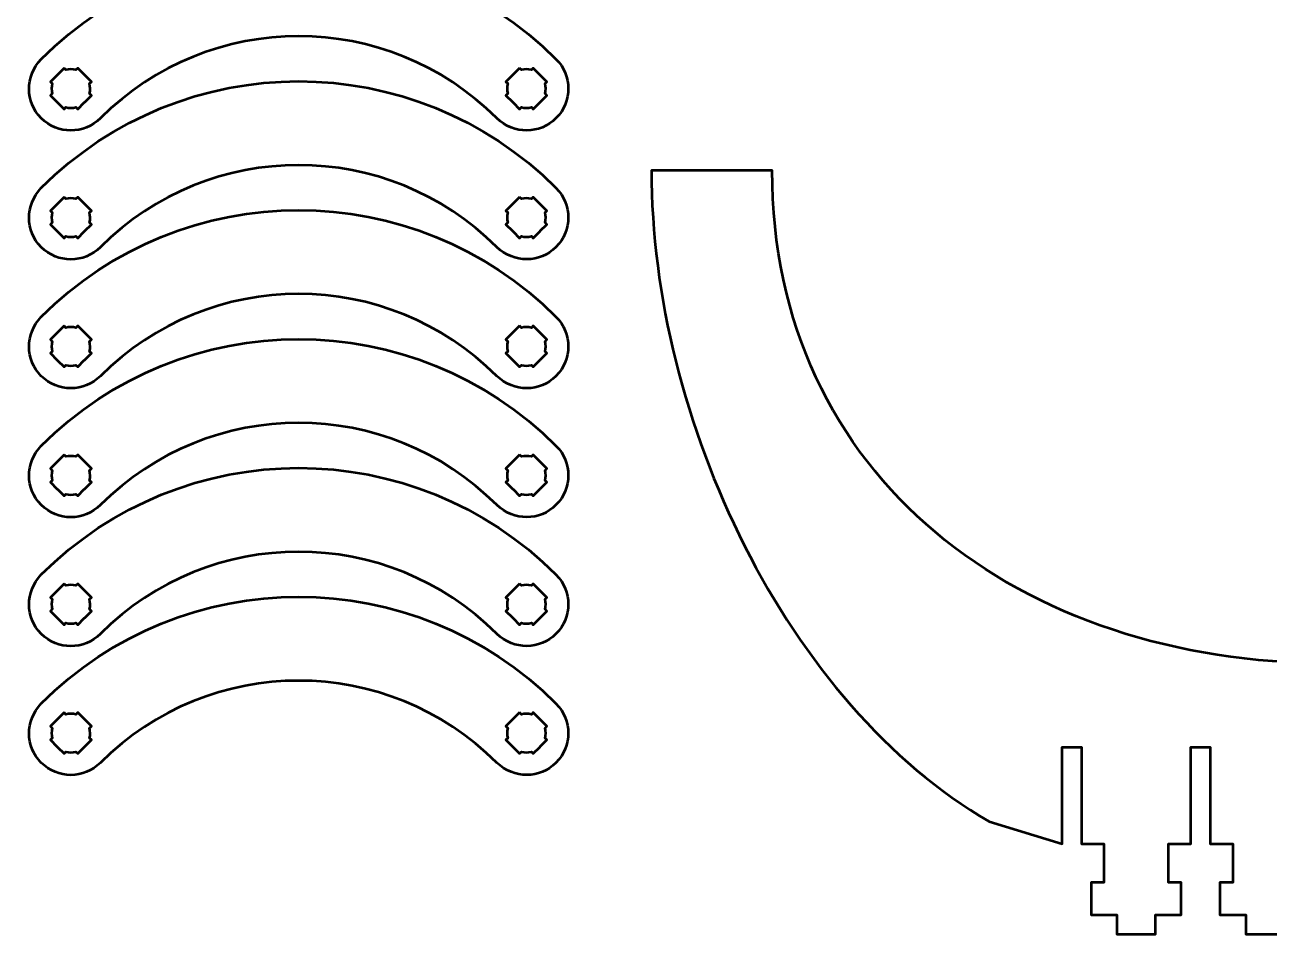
# Model space of a CAD drawing. Header units: centimetres. Extents: x -215 to 208, y -170 to 139.
# Drawn here: x 133.75 to 153.06, y -119.85 to -105.74 of the extents above; entities that cross this region are included whole.
import ezdxf

# ---------------------------------------------------------------- set-up
doc = ezdxf.new("R2010")
doc.units = ezdxf.units.CM
doc.header["$MEASUREMENT"] = 0
doc.layers.add('Layer 1', color=7, linetype='Continuous')

msp = doc.modelspace()

# ---------------------------------------------------------------- linework, layer by layer
at = {"layer": 'Layer 1', "color": 250, "lineweight": 53}
for points, knots in [([(134.00423, -106.27252), (133.75042, -106.53936), (133.75441, -106.94194), (134.00414, -107.19168), (134.00414, -107.19168), (134.25794, -107.44547), (134.66958, -107.44547), (134.92332, -107.19175), (134.92332, -107.19175), (136.6218, -105.49325), (139.37665, -105.49325), (141.07513, -107.1916), (141.07513, -107.1916), (141.34197, -107.44541), (141.74456, -107.44143), (141.99429, -107.19169), (141.99429, -107.19169), (142.24809, -106.9379), (142.24809, -106.52625), (141.99436, -106.27251), (141.99436, -106.27251), (139.78829, -104.06642), (136.21016, -104.06642), (134.00423, -106.27252)], [0, 0, 0, 0, 0.16666667, 0.16666667, 0.16666667, 0.16666667, 0.33333333, 0.33333333, 0.33333333, 0.33333333, 0.5, 0.5, 0.5, 0.5, 0.66666667, 0.66666667, 0.66666667, 0.66666667, 0.83333333, 0.83333333, 0.83333333, 0.83333333, 1, 1, 1, 1]), ([(134.00423, -108.27252), (133.75042, -108.53936), (133.75441, -108.94194), (134.00414, -109.19168), (134.00414, -109.19168), (134.25794, -109.44547), (134.66958, -109.44547), (134.92332, -109.19175), (134.92332, -109.19175), (136.6218, -107.49325), (139.37665, -107.49325), (141.07513, -109.1916), (141.07513, -109.1916), (141.34197, -109.44541), (141.74456, -109.44143), (141.99429, -109.19169), (141.99429, -109.19169), (142.24809, -108.9379), (142.24809, -108.52625), (141.99436, -108.27251), (141.99436, -108.27251), (139.78829, -106.06642), (136.21016, -106.06642), (134.00423, -108.27252)], [0, 0, 0, 0, 0.16666667, 0.16666667, 0.16666667, 0.16666667, 0.33333333, 0.33333333, 0.33333333, 0.33333333, 0.5, 0.5, 0.5, 0.5, 0.66666667, 0.66666667, 0.66666667, 0.66666667, 0.83333333, 0.83333333, 0.83333333, 0.83333333, 1, 1, 1, 1]), ([(134.35764, -106.41387), (134.35764, -106.41387), (134.38606, -106.4423), (134.38606, -106.4423), (134.38606, -106.4423), (134.43687, -106.42873), (134.49053, -106.42875), (134.54133, -106.44231), (134.54133, -106.44231), (134.54133, -106.44231), (134.56977, -106.41387), (134.56977, -106.41387), (134.56977, -106.41387), (134.56977, -106.41387), (134.7819, -106.62601), (134.7819, -106.62601), (134.7819, -106.62601), (134.7819, -106.62601), (134.75348, -106.65442), (134.75348, -106.65442), (134.75348, -106.65442), (134.76706, -106.70524), (134.76709, -106.75894), (134.75353, -106.80977), (134.75353, -106.80977), (134.75353, -106.80977), (134.7819, -106.83814), (134.7819, -106.83814), (134.7819, -106.83814), (134.7819, -106.83814), (134.67907, -106.94097), (134.67907, -106.94097), (134.67907, -106.94097), (134.67907, -106.94097), (134.67583, -106.9443), (134.67583, -106.9443), (134.67583, -106.9443), (134.67583, -106.9443), (134.6725, -106.94753), (134.6725, -106.94753), (134.6725, -106.94753), (134.6725, -106.94753), (134.56977, -107.05027), (134.56977, -107.05027), (134.56977, -107.05027), (134.56977, -107.05027), (134.54144, -107.02194), (134.54144, -107.02194), (134.54144, -107.02194), (134.49058, -107.03553), (134.43683, -107.03553), (134.38596, -107.02194), (134.38596, -107.02194), (134.38596, -107.02194), (134.35764, -107.05027), (134.35764, -107.05027), (134.35764, -107.05027), (134.35764, -107.05027), (134.25632, -106.94896), (134.25632, -106.94896), (134.25632, -106.94896), (134.25632, -106.94896), (134.25155, -106.9443), (134.25155, -106.9443), (134.25155, -106.9443), (134.25155, -106.9443), (134.24688, -106.93952), (134.24688, -106.93952), (134.24688, -106.93952), (134.24688, -106.93952), (134.14551, -106.83814), (134.14551, -106.83814), (134.14551, -106.83814), (134.14551, -106.83814), (134.17386, -106.80978), (134.17386, -106.80978), (134.17386, -106.80978), (134.1603, -106.75894), (134.16031, -106.70522), (134.1739, -106.6544), (134.1739, -106.6544), (134.1739, -106.6544), (134.14551, -106.62601), (134.14551, -106.62601), (134.14551, -106.62601), (134.14551, -106.62601), (134.35764, -106.41387), (134.35764, -106.41387)], [0, 0, 0, 0, 0.04545455, 0.04545455, 0.04545455, 0.04545455, 0.09090909, 0.09090909, 0.09090909, 0.09090909, 0.13636364, 0.13636364, 0.13636364, 0.13636364, 0.18181818, 0.18181818, 0.18181818, 0.18181818, 0.22727273, 0.22727273, 0.22727273, 0.22727273, 0.27272727, 0.27272727, 0.27272727, 0.27272727, 0.31818182, 0.31818182, 0.31818182, 0.31818182, 0.36363636, 0.36363636, 0.36363636, 0.36363636, 0.40909091, 0.40909091, 0.40909091, 0.40909091, 0.45454545, 0.45454545, 0.45454545, 0.45454545, 0.5, 0.5, 0.5, 0.5, 0.54545455, 0.54545455, 0.54545455, 0.54545455, 0.59090909, 0.59090909, 0.59090909, 0.59090909, 0.63636364, 0.63636364, 0.63636364, 0.63636364, 0.68181818, 0.68181818, 0.68181818, 0.68181818, 0.72727273, 0.72727273, 0.72727273, 0.72727273, 0.77272727, 0.77272727, 0.77272727, 0.77272727, 0.81818182, 0.81818182, 0.81818182, 0.81818182, 0.86363636, 0.86363636, 0.86363636, 0.86363636, 0.90909091, 0.90909091, 0.90909091, 0.90909091, 0.95454545, 0.95454545, 0.95454545, 0.95454545, 1, 1, 1, 1]), ([(141.42869, -106.41387), (141.42869, -106.41387), (141.45712, -106.4423), (141.45712, -106.4423), (141.45712, -106.4423), (141.50793, -106.42873), (141.56159, -106.42875), (141.61239, -106.44231), (141.61239, -106.44231), (141.61239, -106.44231), (141.64083, -106.41387), (141.64083, -106.41387), (141.64083, -106.41387), (141.64083, -106.41387), (141.85296, -106.62601), (141.85296, -106.62601), (141.85296, -106.62601), (141.85296, -106.62601), (141.82454, -106.65442), (141.82454, -106.65442), (141.82454, -106.65442), (141.83812, -106.70524), (141.83814, -106.75894), (141.82459, -106.80977), (141.82459, -106.80977), (141.82459, -106.80977), (141.85296, -106.83814), (141.85296, -106.83814), (141.85296, -106.83814), (141.85296, -106.83814), (141.75013, -106.94097), (141.75013, -106.94097), (141.75013, -106.94097), (141.75013, -106.94097), (141.74688, -106.9443), (141.74688, -106.9443), (141.74688, -106.9443), (141.74688, -106.9443), (141.74356, -106.94753), (141.74356, -106.94753), (141.74356, -106.94753), (141.74356, -106.94753), (141.64083, -107.05027), (141.64083, -107.05027), (141.64083, -107.05027), (141.64083, -107.05027), (141.61249, -107.02194), (141.61249, -107.02194), (141.61249, -107.02194), (141.56164, -107.03553), (141.50789, -107.03553), (141.45702, -107.02194), (141.45702, -107.02194), (141.45702, -107.02194), (141.42869, -107.05027), (141.42869, -107.05027), (141.42869, -107.05027), (141.42869, -107.05027), (141.32738, -106.94896), (141.32738, -106.94896), (141.32738, -106.94896), (141.32738, -106.94896), (141.32261, -106.9443), (141.32261, -106.9443), (141.32261, -106.9443), (141.32261, -106.9443), (141.31794, -106.93952), (141.31794, -106.93952), (141.31794, -106.93952), (141.31794, -106.93952), (141.21656, -106.83814), (141.21656, -106.83814), (141.21656, -106.83814), (141.21656, -106.83814), (141.24492, -106.80978), (141.24492, -106.80978), (141.24492, -106.80978), (141.23136, -106.75894), (141.23136, -106.70522), (141.24495, -106.6544), (141.24495, -106.6544), (141.24495, -106.6544), (141.21656, -106.62601), (141.21656, -106.62601), (141.21656, -106.62601), (141.21656, -106.62601), (141.42869, -106.41387), (141.42869, -106.41387)], [0, 0, 0, 0, 0.04545455, 0.04545455, 0.04545455, 0.04545455, 0.09090909, 0.09090909, 0.09090909, 0.09090909, 0.13636364, 0.13636364, 0.13636364, 0.13636364, 0.18181818, 0.18181818, 0.18181818, 0.18181818, 0.22727273, 0.22727273, 0.22727273, 0.22727273, 0.27272727, 0.27272727, 0.27272727, 0.27272727, 0.31818182, 0.31818182, 0.31818182, 0.31818182, 0.36363636, 0.36363636, 0.36363636, 0.36363636, 0.40909091, 0.40909091, 0.40909091, 0.40909091, 0.45454545, 0.45454545, 0.45454545, 0.45454545, 0.5, 0.5, 0.5, 0.5, 0.54545455, 0.54545455, 0.54545455, 0.54545455, 0.59090909, 0.59090909, 0.59090909, 0.59090909, 0.63636364, 0.63636364, 0.63636364, 0.63636364, 0.68181818, 0.68181818, 0.68181818, 0.68181818, 0.72727273, 0.72727273, 0.72727273, 0.72727273, 0.77272727, 0.77272727, 0.77272727, 0.77272727, 0.81818182, 0.81818182, 0.81818182, 0.81818182, 0.86363636, 0.86363636, 0.86363636, 0.86363636, 0.90909091, 0.90909091, 0.90909091, 0.90909091, 0.95454545, 0.95454545, 0.95454545, 0.95454545, 1, 1, 1, 1]), ([(134.00423, -110.27252), (133.75042, -110.53936), (133.75441, -110.94194), (134.00414, -111.19168), (134.00414, -111.19168), (134.25794, -111.44547), (134.66958, -111.44547), (134.92332, -111.19175), (134.92332, -111.19175), (136.6218, -109.49325), (139.37665, -109.49325), (141.07513, -111.1916), (141.07513, -111.1916), (141.34197, -111.44541), (141.74456, -111.44143), (141.99429, -111.19169), (141.99429, -111.19169), (142.24809, -110.9379), (142.24809, -110.52625), (141.99436, -110.27251), (141.99436, -110.27251), (139.78829, -108.06642), (136.21016, -108.06642), (134.00423, -110.27252)], [0, 0, 0, 0, 0.16666667, 0.16666667, 0.16666667, 0.16666667, 0.33333333, 0.33333333, 0.33333333, 0.33333333, 0.5, 0.5, 0.5, 0.5, 0.66666667, 0.66666667, 0.66666667, 0.66666667, 0.83333333, 0.83333333, 0.83333333, 0.83333333, 1, 1, 1, 1]), ([(164.52409, -107.99993), (164.52409, -107.99993), (164.52409, -108.00008), (164.52409, -108.00008), (164.52409, -108.00008), (164.52409, -111.87354), (162.42995, -116.25858), (159.31258, -118.08548), (159.31258, -118.08548), (159.31258, -118.08548), (158.15009, -118.44993), (158.15009, -118.44993), (158.15009, -118.44993), (158.15009, -118.44993), (158.15009, -116.94993), (158.15009, -116.94993), (158.15009, -116.94993), (158.15009, -116.94993), (157.85009, -116.94993), (157.85009, -116.94993), (157.85009, -116.94993), (157.85009, -116.94993), (157.85009, -118.44993), (157.85009, -118.44993), (157.85009, -118.44993), (157.85009, -118.44993), (157.50008, -118.44993), (157.50008, -118.44993), (157.50008, -118.44993), (157.50008, -118.44993), (157.50008, -118.92699), (157.50008, -118.92699), (157.50008, -118.92699), (157.50008, -118.92699), (157.50008, -119.04992), (157.50008, -119.04992), (157.50008, -119.04992), (157.50008, -119.04992), (157.70008, -119.04993), (157.70008, -119.04993), (157.70008, -119.04993), (157.70008, -119.04993), (157.70008, -119.54993), (157.70008, -119.54993), (157.70008, -119.54993), (157.70008, -119.54993), (157.30008, -119.54993), (157.30008, -119.54993), (157.30008, -119.54993), (157.30008, -119.54993), (157.30008, -119.84993), (157.30008, -119.84993), (157.30008, -119.84993), (157.30008, -119.84993), (156.70008, -119.84993), (156.70008, -119.84993), (156.70008, -119.84993), (156.70008, -119.84993), (156.70008, -119.54993), (156.70008, -119.54993), (156.70008, -119.54993), (156.70008, -119.54993), (156.30008, -119.54994), (156.30008, -119.54994), (156.30008, -119.54994), (156.30008, -119.54994), (156.30008, -119.27119), (156.30008, -119.27119), (156.30008, -119.27119), (156.30008, -119.27119), (156.30008, -119.04993), (156.30008, -119.04993), (156.30008, -119.04993), (156.30008, -119.04993), (156.50008, -119.04992), (156.50008, -119.04992), (156.50008, -119.04992), (156.50008, -119.04992), (156.50008, -118.44993), (156.50008, -118.44993), (156.50008, -118.44993), (156.50008, -118.44993), (156.15009, -118.44993), (156.15009, -118.44993), (156.15009, -118.44993), (156.15009, -118.44993), (156.15009, -116.94993), (156.15009, -116.94993), (156.15009, -116.94993), (156.15009, -116.94993), (155.85009, -116.94993), (155.85009, -116.94993), (155.85009, -116.94993), (155.85009, -116.94993), (155.85009, -118.44993), (155.85009, -118.44993), (155.85009, -118.44993), (155.85009, -118.44993), (155.50008, -118.44993), (155.50008, -118.44993), (155.50008, -118.44993), (155.50008, -118.44993), (155.50008, -119.04992), (155.50008, -119.04992), (155.50008, -119.04992), (155.50008, -119.04992), (155.70008, -119.04993), (155.70008, -119.04993), (155.70008, -119.04993), (155.70008, -119.04993), (155.70008, -119.38664), (155.70008, -119.38664), (155.70008, -119.38664), (155.70008, -119.38664), (155.70008, -119.54993), (155.70008, -119.54993), (155.70008, -119.54993), (155.70008, -119.54993), (155.30008, -119.54993), (155.30008, -119.54993), (155.30008, -119.54993), (155.30008, -119.54993), (155.30008, -119.84993), (155.30008, -119.84993), (155.30008, -119.84993), (155.30008, -119.84993), (154.70008, -119.84993), (154.70008, -119.84993), (154.70008, -119.84993), (154.70008, -119.84993), (154.70008, -119.54993), (154.70008, -119.54993), (154.70008, -119.54993), (154.70008, -119.54993), (154.30008, -119.54993), (154.30008, -119.54993), (154.30008, -119.54993), (154.30008, -119.54993), (154.30008, -119.51957), (154.30008, -119.51957), (154.30008, -119.51957), (154.30008, -119.51957), (154.30008, -119.04993), (154.30008, -119.04993), (154.30008, -119.04993), (154.30008, -119.04993), (154.50008, -119.04992), (154.50008, -119.04992), (154.50008, -119.04992), (154.50008, -119.04992), (154.50008, -118.44993), (154.50008, -118.44993), (154.50008, -118.44993), (154.50008, -118.44993), (154.15009, -118.44993), (154.15009, -118.44993), (154.15009, -118.44993), (154.15009, -118.44993), (154.15009, -116.94993), (154.15009, -116.94993), (154.15009, -116.94993), (154.15009, -116.94993), (153.85009, -116.94993), (153.85009, -116.94993), (153.85009, -116.94993), (153.85009, -116.94993), (153.85009, -118.44993), (153.85009, -118.44993), (153.85009, -118.44993), (153.85009, -118.44993), (153.50009, -118.44993), (153.50009, -118.44993), (153.50009, -118.44993), (153.50009, -118.44993), (153.50009, -119.04992), (153.50009, -119.04992), (153.50009, -119.04992), (153.50009, -119.04992), (153.70009, -119.04993), (153.70009, -119.04993), (153.70009, -119.04993), (153.70009, -119.04993), (153.70009, -119.51957), (153.70009, -119.51957), (153.70009, -119.51957), (153.70009, -119.51957), (153.70009, -119.54994), (153.70009, -119.54994), (153.70009, -119.54994), (153.70009, -119.54994), (153.30009, -119.54993), (153.30009, -119.54993), (153.30009, -119.54993), (153.30009, -119.54993), (153.30009, -119.84993), (153.30009, -119.84993), (153.30009, -119.84993), (153.30009, -119.84993), (152.70009, -119.84993), (152.70009, -119.84993), (152.70009, -119.84993), (152.70009, -119.84993), (152.70009, -119.54993), (152.70009, -119.54993), (152.70009, -119.54993), (152.70009, -119.54993), (152.30009, -119.54993), (152.30009, -119.54993), (152.30009, -119.54993), (152.30009, -119.54993), (152.30009, -119.38665), (152.30009, -119.38665), (152.30009, -119.38665), (152.30009, -119.38665), (152.30009, -119.04993), (152.30009, -119.04993), (152.30009, -119.04993), (152.30009, -119.04993), (152.50009, -119.04992), (152.50009, -119.04992), (152.50009, -119.04992), (152.50009, -119.04992), (152.50009, -118.44993), (152.50009, -118.44993), (152.50009, -118.44993), (152.50009, -118.44993), (152.15009, -118.44993), (152.15009, -118.44993), (152.15009, -118.44993), (152.15009, -118.44993), (152.15009, -116.94993), (152.15009, -116.94993), (152.15009, -116.94993), (152.15009, -116.94993), (151.85009, -116.94993), (151.85009, -116.94993), (151.85009, -116.94993), (151.85009, -116.94993), (151.85009, -118.44993), (151.85009, -118.44993), (151.85009, -118.44993), (151.85009, -118.44993), (151.50009, -118.44993), (151.50009, -118.44993), (151.50009, -118.44993), (151.50009, -118.44993), (151.50009, -119.04992), (151.50009, -119.04992), (151.50009, -119.04992), (151.50009, -119.04992), (151.70009, -119.04993), (151.70009, -119.04993), (151.70009, -119.04993), (151.70009, -119.04993), (151.70009, -119.2712), (151.70009, -119.2712), (151.70009, -119.2712), (151.70009, -119.2712), (151.70009, -119.54994), (151.70009, -119.54994), (151.70009, -119.54994), (151.70009, -119.54994), (151.30009, -119.54993), (151.30009, -119.54993), (151.30009, -119.54993), (151.30009, -119.54993), (151.30009, -119.84993), (151.30009, -119.84993), (151.30009, -119.84993), (151.30009, -119.84993), (150.70009, -119.84993), (150.70009, -119.84993), (150.70009, -119.84993), (150.70009, -119.84993), (150.70009, -119.54993), (150.70009, -119.54993), (150.70009, -119.54993), (150.70009, -119.54993), (150.30009, -119.54993), (150.30009, -119.54993), (150.30009, -119.54993), (150.30009, -119.54993), (150.30009, -119.04993), (150.30009, -119.04993), (150.30009, -119.04993), (150.30009, -119.04993), (150.50009, -119.04992), (150.50009, -119.04992), (150.50009, -119.04992), (150.50009, -119.04992), (150.50009, -118.92702), (150.50009, -118.92702), (150.50009, -118.92702), (150.50009, -118.92702), (150.50009, -118.44993), (150.50009, -118.44993), (150.50009, -118.44993), (150.50009, -118.44993), (150.15009, -118.44993), (150.15009, -118.44993), (150.15009, -118.44993), (150.15009, -118.44993), (150.15009, -116.94993), (150.15009, -116.94993), (150.15009, -116.94993), (150.15009, -116.94993), (149.85009, -116.94993), (149.85009, -116.94993), (149.85009, -116.94993), (149.85009, -116.94993), (149.85009, -118.44993), (149.85009, -118.44993), (149.85009, -118.44993), (149.85009, -118.44993), (148.71581, -118.10224), (148.71581, -118.10224), (148.71581, -118.10224), (145.58266, -116.27932), (143.47591, -111.88531), (143.47591, -108.00008), (143.47591, -108.00008), (143.47591, -108.00008), (143.47591, -107.99993), (143.47591, -107.99993), (143.47591, -107.99993), (143.47591, -107.99993), (145.35001, -107.99993), (145.35001, -107.99993), (145.35001, -107.99993), (145.35001, -107.99993), (145.35001, -108.00006), (145.35001, -108.00006), (145.35001, -108.00006), (145.35001, -112.77642), (149.22362, -115.64999), (154.00007, -115.64999), (154.00007, -115.64999), (158.77652, -115.64999), (162.65, -112.77645), (162.65, -108.00006), (162.65, -108.00006), (162.65, -108.00006), (162.65, -107.99993), (162.65, -107.99993), (162.65, -107.99993), (162.65, -107.99993), (164.52409, -107.99993), (164.52409, -107.99993)], [0, 0, 0, 0, 0.01149425, 0.01149425, 0.01149425, 0.01149425, 0.02298851, 0.02298851, 0.02298851, 0.02298851, 0.03448276, 0.03448276, 0.03448276, 0.03448276, 0.04597701, 0.04597701, 0.04597701, 0.04597701, 0.05747126, 0.05747126, 0.05747126, 0.05747126, 0.06896552, 0.06896552, 0.06896552, 0.06896552, 0.08045977, 0.08045977, 0.08045977, 0.08045977, 0.09195402, 0.09195402, 0.09195402, 0.09195402, 0.10344828, 0.10344828, 0.10344828, 0.10344828, 0.11494253, 0.11494253, 0.11494253, 0.11494253, 0.12643678, 0.12643678, 0.12643678, 0.12643678, 0.13793103, 0.13793103, 0.13793103, 0.13793103, 0.14942529, 0.14942529, 0.14942529, 0.14942529, 0.16091954, 0.16091954, 0.16091954, 0.16091954, 0.17241379, 0.17241379, 0.17241379, 0.17241379, 0.18390805, 0.18390805, 0.18390805, 0.18390805, 0.1954023, 0.1954023, 0.1954023, 0.1954023, 0.20689655, 0.20689655, 0.20689655, 0.20689655, 0.2183908, 0.2183908, 0.2183908, 0.2183908, 0.22988506, 0.22988506, 0.22988506, 0.22988506, 0.24137931, 0.24137931, 0.24137931, 0.24137931, 0.25287356, 0.25287356, 0.25287356, 0.25287356, 0.26436782, 0.26436782, 0.26436782, 0.26436782, 0.27586207, 0.27586207, 0.27586207, 0.27586207, 0.28735632, 0.28735632, 0.28735632, 0.28735632, 0.29885057, 0.29885057, 0.29885057, 0.29885057, 0.31034483, 0.31034483, 0.31034483, 0.31034483, 0.32183908, 0.32183908, 0.32183908, 0.32183908, 0.33333333, 0.33333333, 0.33333333, 0.33333333, 0.34482759, 0.34482759, 0.34482759, 0.34482759, 0.35632184, 0.35632184, 0.35632184, 0.35632184, 0.36781609, 0.36781609, 0.36781609, 0.36781609, 0.37931034, 0.37931034, 0.37931034, 0.37931034, 0.3908046, 0.3908046, 0.3908046, 0.3908046, 0.40229885, 0.40229885, 0.40229885, 0.40229885, 0.4137931, 0.4137931, 0.4137931, 0.4137931, 0.42528736, 0.42528736, 0.42528736, 0.42528736, 0.43678161, 0.43678161, 0.43678161, 0.43678161, 0.44827586, 0.44827586, 0.44827586, 0.44827586, 0.45977011, 0.45977011, 0.45977011, 0.45977011, 0.47126437, 0.47126437, 0.47126437, 0.47126437, 0.48275862, 0.48275862, 0.48275862, 0.48275862, 0.49425287, 0.49425287, 0.49425287, 0.49425287, 0.50574713, 0.50574713, 0.50574713, 0.50574713, 0.51724138, 0.51724138, 0.51724138, 0.51724138, 0.52873563, 0.52873563, 0.52873563, 0.52873563, 0.54022989, 0.54022989, 0.54022989, 0.54022989, 0.55172414, 0.55172414, 0.55172414, 0.55172414, 0.56321839, 0.56321839, 0.56321839, 0.56321839, 0.57471264, 0.57471264, 0.57471264, 0.57471264, 0.5862069, 0.5862069, 0.5862069, 0.5862069, 0.59770115, 0.59770115, 0.59770115, 0.59770115, 0.6091954, 0.6091954, 0.6091954, 0.6091954, 0.62068966, 0.62068966, 0.62068966, 0.62068966, 0.63218391, 0.63218391, 0.63218391, 0.63218391, 0.64367816, 0.64367816, 0.64367816, 0.64367816, 0.65517241, 0.65517241, 0.65517241, 0.65517241, 0.66666667, 0.66666667, 0.66666667, 0.66666667, 0.67816092, 0.67816092, 0.67816092, 0.67816092, 0.68965517, 0.68965517, 0.68965517, 0.68965517, 0.70114943, 0.70114943, 0.70114943, 0.70114943, 0.71264368, 0.71264368, 0.71264368, 0.71264368, 0.72413793, 0.72413793, 0.72413793, 0.72413793, 0.73563218, 0.73563218, 0.73563218, 0.73563218, 0.74712644, 0.74712644, 0.74712644, 0.74712644, 0.75862069, 0.75862069, 0.75862069, 0.75862069, 0.77011494, 0.77011494, 0.77011494, 0.77011494, 0.7816092, 0.7816092, 0.7816092, 0.7816092, 0.79310345, 0.79310345, 0.79310345, 0.79310345, 0.8045977, 0.8045977, 0.8045977, 0.8045977, 0.81609195, 0.81609195, 0.81609195, 0.81609195, 0.82758621, 0.82758621, 0.82758621, 0.82758621, 0.83908046, 0.83908046, 0.83908046, 0.83908046, 0.85057471, 0.85057471, 0.85057471, 0.85057471, 0.86206897, 0.86206897, 0.86206897, 0.86206897, 0.87356322, 0.87356322, 0.87356322, 0.87356322, 0.88505747, 0.88505747, 0.88505747, 0.88505747, 0.89655172, 0.89655172, 0.89655172, 0.89655172, 0.90804598, 0.90804598, 0.90804598, 0.90804598, 0.91954023, 0.91954023, 0.91954023, 0.91954023, 0.93103448, 0.93103448, 0.93103448, 0.93103448, 0.94252874, 0.94252874, 0.94252874, 0.94252874, 0.95402299, 0.95402299, 0.95402299, 0.95402299, 0.96551724, 0.96551724, 0.96551724, 0.96551724, 0.97701149, 0.97701149, 0.97701149, 0.97701149, 0.98850575, 0.98850575, 0.98850575, 0.98850575, 1, 1, 1, 1]), ([(134.35764, -108.41387), (134.35764, -108.41387), (134.38606, -108.4423), (134.38606, -108.4423), (134.38606, -108.4423), (134.43687, -108.42873), (134.49053, -108.42875), (134.54133, -108.44231), (134.54133, -108.44231), (134.54133, -108.44231), (134.56977, -108.41387), (134.56977, -108.41387), (134.56977, -108.41387), (134.56977, -108.41387), (134.7819, -108.62601), (134.7819, -108.62601), (134.7819, -108.62601), (134.7819, -108.62601), (134.75348, -108.65442), (134.75348, -108.65442), (134.75348, -108.65442), (134.76706, -108.70524), (134.76709, -108.75894), (134.75353, -108.80977), (134.75353, -108.80977), (134.75353, -108.80977), (134.7819, -108.83814), (134.7819, -108.83814), (134.7819, -108.83814), (134.7819, -108.83814), (134.67907, -108.94097), (134.67907, -108.94097), (134.67907, -108.94097), (134.67907, -108.94097), (134.67583, -108.9443), (134.67583, -108.9443), (134.67583, -108.9443), (134.67583, -108.9443), (134.6725, -108.94753), (134.6725, -108.94753), (134.6725, -108.94753), (134.6725, -108.94753), (134.56977, -109.05027), (134.56977, -109.05027), (134.56977, -109.05027), (134.56977, -109.05027), (134.54144, -109.02194), (134.54144, -109.02194), (134.54144, -109.02194), (134.49058, -109.03553), (134.43683, -109.03553), (134.38596, -109.02194), (134.38596, -109.02194), (134.38596, -109.02194), (134.35764, -109.05027), (134.35764, -109.05027), (134.35764, -109.05027), (134.35764, -109.05027), (134.25632, -108.94896), (134.25632, -108.94896), (134.25632, -108.94896), (134.25632, -108.94896), (134.25155, -108.9443), (134.25155, -108.9443), (134.25155, -108.9443), (134.25155, -108.9443), (134.24688, -108.93952), (134.24688, -108.93952), (134.24688, -108.93952), (134.24688, -108.93952), (134.14551, -108.83814), (134.14551, -108.83814), (134.14551, -108.83814), (134.14551, -108.83814), (134.17386, -108.80978), (134.17386, -108.80978), (134.17386, -108.80978), (134.1603, -108.75894), (134.16031, -108.70522), (134.1739, -108.6544), (134.1739, -108.6544), (134.1739, -108.6544), (134.14551, -108.62601), (134.14551, -108.62601), (134.14551, -108.62601), (134.14551, -108.62601), (134.35764, -108.41387), (134.35764, -108.41387)], [0, 0, 0, 0, 0.04545455, 0.04545455, 0.04545455, 0.04545455, 0.09090909, 0.09090909, 0.09090909, 0.09090909, 0.13636364, 0.13636364, 0.13636364, 0.13636364, 0.18181818, 0.18181818, 0.18181818, 0.18181818, 0.22727273, 0.22727273, 0.22727273, 0.22727273, 0.27272727, 0.27272727, 0.27272727, 0.27272727, 0.31818182, 0.31818182, 0.31818182, 0.31818182, 0.36363636, 0.36363636, 0.36363636, 0.36363636, 0.40909091, 0.40909091, 0.40909091, 0.40909091, 0.45454545, 0.45454545, 0.45454545, 0.45454545, 0.5, 0.5, 0.5, 0.5, 0.54545455, 0.54545455, 0.54545455, 0.54545455, 0.59090909, 0.59090909, 0.59090909, 0.59090909, 0.63636364, 0.63636364, 0.63636364, 0.63636364, 0.68181818, 0.68181818, 0.68181818, 0.68181818, 0.72727273, 0.72727273, 0.72727273, 0.72727273, 0.77272727, 0.77272727, 0.77272727, 0.77272727, 0.81818182, 0.81818182, 0.81818182, 0.81818182, 0.86363636, 0.86363636, 0.86363636, 0.86363636, 0.90909091, 0.90909091, 0.90909091, 0.90909091, 0.95454545, 0.95454545, 0.95454545, 0.95454545, 1, 1, 1, 1]), ([(141.42869, -108.41387), (141.42869, -108.41387), (141.45712, -108.4423), (141.45712, -108.4423), (141.45712, -108.4423), (141.50793, -108.42873), (141.56159, -108.42875), (141.61239, -108.44231), (141.61239, -108.44231), (141.61239, -108.44231), (141.64083, -108.41387), (141.64083, -108.41387), (141.64083, -108.41387), (141.64083, -108.41387), (141.85296, -108.62601), (141.85296, -108.62601), (141.85296, -108.62601), (141.85296, -108.62601), (141.82454, -108.65442), (141.82454, -108.65442), (141.82454, -108.65442), (141.83812, -108.70524), (141.83814, -108.75894), (141.82459, -108.80977), (141.82459, -108.80977), (141.82459, -108.80977), (141.85296, -108.83814), (141.85296, -108.83814), (141.85296, -108.83814), (141.85296, -108.83814), (141.75013, -108.94097), (141.75013, -108.94097), (141.75013, -108.94097), (141.75013, -108.94097), (141.74688, -108.9443), (141.74688, -108.9443), (141.74688, -108.9443), (141.74688, -108.9443), (141.74356, -108.94753), (141.74356, -108.94753), (141.74356, -108.94753), (141.74356, -108.94753), (141.64083, -109.05027), (141.64083, -109.05027), (141.64083, -109.05027), (141.64083, -109.05027), (141.61249, -109.02194), (141.61249, -109.02194), (141.61249, -109.02194), (141.56164, -109.03553), (141.50789, -109.03553), (141.45702, -109.02194), (141.45702, -109.02194), (141.45702, -109.02194), (141.42869, -109.05027), (141.42869, -109.05027), (141.42869, -109.05027), (141.42869, -109.05027), (141.32738, -108.94896), (141.32738, -108.94896), (141.32738, -108.94896), (141.32738, -108.94896), (141.32261, -108.9443), (141.32261, -108.9443), (141.32261, -108.9443), (141.32261, -108.9443), (141.31794, -108.93952), (141.31794, -108.93952), (141.31794, -108.93952), (141.31794, -108.93952), (141.21656, -108.83814), (141.21656, -108.83814), (141.21656, -108.83814), (141.21656, -108.83814), (141.24492, -108.80978), (141.24492, -108.80978), (141.24492, -108.80978), (141.23136, -108.75894), (141.23136, -108.70522), (141.24495, -108.6544), (141.24495, -108.6544), (141.24495, -108.6544), (141.21656, -108.62601), (141.21656, -108.62601), (141.21656, -108.62601), (141.21656, -108.62601), (141.42869, -108.41387), (141.42869, -108.41387)], [0, 0, 0, 0, 0.04545455, 0.04545455, 0.04545455, 0.04545455, 0.09090909, 0.09090909, 0.09090909, 0.09090909, 0.13636364, 0.13636364, 0.13636364, 0.13636364, 0.18181818, 0.18181818, 0.18181818, 0.18181818, 0.22727273, 0.22727273, 0.22727273, 0.22727273, 0.27272727, 0.27272727, 0.27272727, 0.27272727, 0.31818182, 0.31818182, 0.31818182, 0.31818182, 0.36363636, 0.36363636, 0.36363636, 0.36363636, 0.40909091, 0.40909091, 0.40909091, 0.40909091, 0.45454545, 0.45454545, 0.45454545, 0.45454545, 0.5, 0.5, 0.5, 0.5, 0.54545455, 0.54545455, 0.54545455, 0.54545455, 0.59090909, 0.59090909, 0.59090909, 0.59090909, 0.63636364, 0.63636364, 0.63636364, 0.63636364, 0.68181818, 0.68181818, 0.68181818, 0.68181818, 0.72727273, 0.72727273, 0.72727273, 0.72727273, 0.77272727, 0.77272727, 0.77272727, 0.77272727, 0.81818182, 0.81818182, 0.81818182, 0.81818182, 0.86363636, 0.86363636, 0.86363636, 0.86363636, 0.90909091, 0.90909091, 0.90909091, 0.90909091, 0.95454545, 0.95454545, 0.95454545, 0.95454545, 1, 1, 1, 1]), ([(134.00423, -112.27252), (133.75042, -112.53936), (133.75441, -112.94194), (134.00414, -113.19168), (134.00414, -113.19168), (134.25794, -113.44547), (134.66958, -113.44547), (134.92332, -113.19175), (134.92332, -113.19175), (136.6218, -111.49325), (139.37665, -111.49325), (141.07513, -113.1916), (141.07513, -113.1916), (141.34197, -113.44541), (141.74456, -113.44143), (141.99429, -113.19169), (141.99429, -113.19169), (142.24809, -112.9379), (142.24809, -112.52625), (141.99436, -112.27251), (141.99436, -112.27251), (139.78829, -110.06642), (136.21016, -110.06642), (134.00423, -112.27252)], [0, 0, 0, 0, 0.16666667, 0.16666667, 0.16666667, 0.16666667, 0.33333333, 0.33333333, 0.33333333, 0.33333333, 0.5, 0.5, 0.5, 0.5, 0.66666667, 0.66666667, 0.66666667, 0.66666667, 0.83333333, 0.83333333, 0.83333333, 0.83333333, 1, 1, 1, 1]), ([(134.35764, -110.41387), (134.35764, -110.41387), (134.38606, -110.4423), (134.38606, -110.4423), (134.38606, -110.4423), (134.43687, -110.42873), (134.49053, -110.42875), (134.54133, -110.44231), (134.54133, -110.44231), (134.54133, -110.44231), (134.56977, -110.41387), (134.56977, -110.41387), (134.56977, -110.41387), (134.56977, -110.41387), (134.7819, -110.62601), (134.7819, -110.62601), (134.7819, -110.62601), (134.7819, -110.62601), (134.75348, -110.65442), (134.75348, -110.65442), (134.75348, -110.65442), (134.76706, -110.70524), (134.76709, -110.75894), (134.75353, -110.80977), (134.75353, -110.80977), (134.75353, -110.80977), (134.7819, -110.83814), (134.7819, -110.83814), (134.7819, -110.83814), (134.7819, -110.83814), (134.67907, -110.94097), (134.67907, -110.94097), (134.67907, -110.94097), (134.67907, -110.94097), (134.67583, -110.9443), (134.67583, -110.9443), (134.67583, -110.9443), (134.67583, -110.9443), (134.6725, -110.94753), (134.6725, -110.94753), (134.6725, -110.94753), (134.6725, -110.94753), (134.56977, -111.05027), (134.56977, -111.05027), (134.56977, -111.05027), (134.56977, -111.05027), (134.54144, -111.02194), (134.54144, -111.02194), (134.54144, -111.02194), (134.49058, -111.03553), (134.43683, -111.03553), (134.38596, -111.02194), (134.38596, -111.02194), (134.38596, -111.02194), (134.35764, -111.05027), (134.35764, -111.05027), (134.35764, -111.05027), (134.35764, -111.05027), (134.25632, -110.94896), (134.25632, -110.94896), (134.25632, -110.94896), (134.25632, -110.94896), (134.25155, -110.9443), (134.25155, -110.9443), (134.25155, -110.9443), (134.25155, -110.9443), (134.24688, -110.93952), (134.24688, -110.93952), (134.24688, -110.93952), (134.24688, -110.93952), (134.14551, -110.83814), (134.14551, -110.83814), (134.14551, -110.83814), (134.14551, -110.83814), (134.17386, -110.80978), (134.17386, -110.80978), (134.17386, -110.80978), (134.1603, -110.75894), (134.16031, -110.70522), (134.1739, -110.6544), (134.1739, -110.6544), (134.1739, -110.6544), (134.14551, -110.62601), (134.14551, -110.62601), (134.14551, -110.62601), (134.14551, -110.62601), (134.35764, -110.41387), (134.35764, -110.41387)], [0, 0, 0, 0, 0.04545455, 0.04545455, 0.04545455, 0.04545455, 0.09090909, 0.09090909, 0.09090909, 0.09090909, 0.13636364, 0.13636364, 0.13636364, 0.13636364, 0.18181818, 0.18181818, 0.18181818, 0.18181818, 0.22727273, 0.22727273, 0.22727273, 0.22727273, 0.27272727, 0.27272727, 0.27272727, 0.27272727, 0.31818182, 0.31818182, 0.31818182, 0.31818182, 0.36363636, 0.36363636, 0.36363636, 0.36363636, 0.40909091, 0.40909091, 0.40909091, 0.40909091, 0.45454545, 0.45454545, 0.45454545, 0.45454545, 0.5, 0.5, 0.5, 0.5, 0.54545455, 0.54545455, 0.54545455, 0.54545455, 0.59090909, 0.59090909, 0.59090909, 0.59090909, 0.63636364, 0.63636364, 0.63636364, 0.63636364, 0.68181818, 0.68181818, 0.68181818, 0.68181818, 0.72727273, 0.72727273, 0.72727273, 0.72727273, 0.77272727, 0.77272727, 0.77272727, 0.77272727, 0.81818182, 0.81818182, 0.81818182, 0.81818182, 0.86363636, 0.86363636, 0.86363636, 0.86363636, 0.90909091, 0.90909091, 0.90909091, 0.90909091, 0.95454545, 0.95454545, 0.95454545, 0.95454545, 1, 1, 1, 1]), ([(141.42869, -110.41387), (141.42869, -110.41387), (141.45712, -110.4423), (141.45712, -110.4423), (141.45712, -110.4423), (141.50793, -110.42873), (141.56159, -110.42875), (141.61239, -110.44231), (141.61239, -110.44231), (141.61239, -110.44231), (141.64083, -110.41387), (141.64083, -110.41387), (141.64083, -110.41387), (141.64083, -110.41387), (141.85296, -110.62601), (141.85296, -110.62601), (141.85296, -110.62601), (141.85296, -110.62601), (141.82454, -110.65442), (141.82454, -110.65442), (141.82454, -110.65442), (141.83812, -110.70524), (141.83814, -110.75894), (141.82459, -110.80977), (141.82459, -110.80977), (141.82459, -110.80977), (141.85296, -110.83814), (141.85296, -110.83814), (141.85296, -110.83814), (141.85296, -110.83814), (141.75013, -110.94097), (141.75013, -110.94097), (141.75013, -110.94097), (141.75013, -110.94097), (141.74688, -110.9443), (141.74688, -110.9443), (141.74688, -110.9443), (141.74688, -110.9443), (141.74356, -110.94753), (141.74356, -110.94753), (141.74356, -110.94753), (141.74356, -110.94753), (141.64083, -111.05027), (141.64083, -111.05027), (141.64083, -111.05027), (141.64083, -111.05027), (141.61249, -111.02194), (141.61249, -111.02194), (141.61249, -111.02194), (141.56164, -111.03553), (141.50789, -111.03553), (141.45702, -111.02194), (141.45702, -111.02194), (141.45702, -111.02194), (141.42869, -111.05027), (141.42869, -111.05027), (141.42869, -111.05027), (141.42869, -111.05027), (141.32738, -110.94896), (141.32738, -110.94896), (141.32738, -110.94896), (141.32738, -110.94896), (141.32261, -110.9443), (141.32261, -110.9443), (141.32261, -110.9443), (141.32261, -110.9443), (141.31794, -110.93952), (141.31794, -110.93952), (141.31794, -110.93952), (141.31794, -110.93952), (141.21656, -110.83814), (141.21656, -110.83814), (141.21656, -110.83814), (141.21656, -110.83814), (141.24492, -110.80978), (141.24492, -110.80978), (141.24492, -110.80978), (141.23136, -110.75894), (141.23136, -110.70522), (141.24495, -110.6544), (141.24495, -110.6544), (141.24495, -110.6544), (141.21656, -110.62601), (141.21656, -110.62601), (141.21656, -110.62601), (141.21656, -110.62601), (141.42869, -110.41387), (141.42869, -110.41387)], [0, 0, 0, 0, 0.04545455, 0.04545455, 0.04545455, 0.04545455, 0.09090909, 0.09090909, 0.09090909, 0.09090909, 0.13636364, 0.13636364, 0.13636364, 0.13636364, 0.18181818, 0.18181818, 0.18181818, 0.18181818, 0.22727273, 0.22727273, 0.22727273, 0.22727273, 0.27272727, 0.27272727, 0.27272727, 0.27272727, 0.31818182, 0.31818182, 0.31818182, 0.31818182, 0.36363636, 0.36363636, 0.36363636, 0.36363636, 0.40909091, 0.40909091, 0.40909091, 0.40909091, 0.45454545, 0.45454545, 0.45454545, 0.45454545, 0.5, 0.5, 0.5, 0.5, 0.54545455, 0.54545455, 0.54545455, 0.54545455, 0.59090909, 0.59090909, 0.59090909, 0.59090909, 0.63636364, 0.63636364, 0.63636364, 0.63636364, 0.68181818, 0.68181818, 0.68181818, 0.68181818, 0.72727273, 0.72727273, 0.72727273, 0.72727273, 0.77272727, 0.77272727, 0.77272727, 0.77272727, 0.81818182, 0.81818182, 0.81818182, 0.81818182, 0.86363636, 0.86363636, 0.86363636, 0.86363636, 0.90909091, 0.90909091, 0.90909091, 0.90909091, 0.95454545, 0.95454545, 0.95454545, 0.95454545, 1, 1, 1, 1]), ([(134.00423, -114.27252), (133.75042, -114.53936), (133.75441, -114.94194), (134.00414, -115.19168), (134.00414, -115.19168), (134.25794, -115.44547), (134.66958, -115.44547), (134.92332, -115.19175), (134.92332, -115.19175), (136.6218, -113.49325), (139.37665, -113.49325), (141.07513, -115.1916), (141.07513, -115.1916), (141.34197, -115.44541), (141.74456, -115.44143), (141.99429, -115.19169), (141.99429, -115.19169), (142.24809, -114.9379), (142.24809, -114.52625), (141.99436, -114.27251), (141.99436, -114.27251), (139.78829, -112.06642), (136.21016, -112.06642), (134.00423, -114.27252)], [0, 0, 0, 0, 0.16666667, 0.16666667, 0.16666667, 0.16666667, 0.33333333, 0.33333333, 0.33333333, 0.33333333, 0.5, 0.5, 0.5, 0.5, 0.66666667, 0.66666667, 0.66666667, 0.66666667, 0.83333333, 0.83333333, 0.83333333, 0.83333333, 1, 1, 1, 1]), ([(134.35764, -112.41387), (134.35764, -112.41387), (134.38606, -112.4423), (134.38606, -112.4423), (134.38606, -112.4423), (134.43687, -112.42873), (134.49053, -112.42875), (134.54133, -112.44231), (134.54133, -112.44231), (134.54133, -112.44231), (134.56977, -112.41387), (134.56977, -112.41387), (134.56977, -112.41387), (134.56977, -112.41387), (134.7819, -112.62601), (134.7819, -112.62601), (134.7819, -112.62601), (134.7819, -112.62601), (134.75348, -112.65442), (134.75348, -112.65442), (134.75348, -112.65442), (134.76706, -112.70524), (134.76709, -112.75894), (134.75353, -112.80977), (134.75353, -112.80977), (134.75353, -112.80977), (134.7819, -112.83814), (134.7819, -112.83814), (134.7819, -112.83814), (134.7819, -112.83814), (134.67907, -112.94097), (134.67907, -112.94097), (134.67907, -112.94097), (134.67907, -112.94097), (134.67583, -112.9443), (134.67583, -112.9443), (134.67583, -112.9443), (134.67583, -112.9443), (134.6725, -112.94753), (134.6725, -112.94753), (134.6725, -112.94753), (134.6725, -112.94753), (134.56977, -113.05027), (134.56977, -113.05027), (134.56977, -113.05027), (134.56977, -113.05027), (134.54144, -113.02194), (134.54144, -113.02194), (134.54144, -113.02194), (134.49058, -113.03553), (134.43683, -113.03553), (134.38596, -113.02194), (134.38596, -113.02194), (134.38596, -113.02194), (134.35764, -113.05027), (134.35764, -113.05027), (134.35764, -113.05027), (134.35764, -113.05027), (134.25632, -112.94896), (134.25632, -112.94896), (134.25632, -112.94896), (134.25632, -112.94896), (134.25155, -112.9443), (134.25155, -112.9443), (134.25155, -112.9443), (134.25155, -112.9443), (134.24688, -112.93952), (134.24688, -112.93952), (134.24688, -112.93952), (134.24688, -112.93952), (134.14551, -112.83814), (134.14551, -112.83814), (134.14551, -112.83814), (134.14551, -112.83814), (134.17386, -112.80978), (134.17386, -112.80978), (134.17386, -112.80978), (134.1603, -112.75894), (134.16031, -112.70522), (134.1739, -112.6544), (134.1739, -112.6544), (134.1739, -112.6544), (134.14551, -112.62601), (134.14551, -112.62601), (134.14551, -112.62601), (134.14551, -112.62601), (134.35764, -112.41387), (134.35764, -112.41387)], [0, 0, 0, 0, 0.04545455, 0.04545455, 0.04545455, 0.04545455, 0.09090909, 0.09090909, 0.09090909, 0.09090909, 0.13636364, 0.13636364, 0.13636364, 0.13636364, 0.18181818, 0.18181818, 0.18181818, 0.18181818, 0.22727273, 0.22727273, 0.22727273, 0.22727273, 0.27272727, 0.27272727, 0.27272727, 0.27272727, 0.31818182, 0.31818182, 0.31818182, 0.31818182, 0.36363636, 0.36363636, 0.36363636, 0.36363636, 0.40909091, 0.40909091, 0.40909091, 0.40909091, 0.45454545, 0.45454545, 0.45454545, 0.45454545, 0.5, 0.5, 0.5, 0.5, 0.54545455, 0.54545455, 0.54545455, 0.54545455, 0.59090909, 0.59090909, 0.59090909, 0.59090909, 0.63636364, 0.63636364, 0.63636364, 0.63636364, 0.68181818, 0.68181818, 0.68181818, 0.68181818, 0.72727273, 0.72727273, 0.72727273, 0.72727273, 0.77272727, 0.77272727, 0.77272727, 0.77272727, 0.81818182, 0.81818182, 0.81818182, 0.81818182, 0.86363636, 0.86363636, 0.86363636, 0.86363636, 0.90909091, 0.90909091, 0.90909091, 0.90909091, 0.95454545, 0.95454545, 0.95454545, 0.95454545, 1, 1, 1, 1]), ([(141.42869, -112.41387), (141.42869, -112.41387), (141.45712, -112.4423), (141.45712, -112.4423), (141.45712, -112.4423), (141.50793, -112.42873), (141.56159, -112.42875), (141.61239, -112.44231), (141.61239, -112.44231), (141.61239, -112.44231), (141.64083, -112.41387), (141.64083, -112.41387), (141.64083, -112.41387), (141.64083, -112.41387), (141.85296, -112.62601), (141.85296, -112.62601), (141.85296, -112.62601), (141.85296, -112.62601), (141.82454, -112.65442), (141.82454, -112.65442), (141.82454, -112.65442), (141.83812, -112.70524), (141.83814, -112.75894), (141.82459, -112.80977), (141.82459, -112.80977), (141.82459, -112.80977), (141.85296, -112.83814), (141.85296, -112.83814), (141.85296, -112.83814), (141.85296, -112.83814), (141.75013, -112.94097), (141.75013, -112.94097), (141.75013, -112.94097), (141.75013, -112.94097), (141.74688, -112.9443), (141.74688, -112.9443), (141.74688, -112.9443), (141.74688, -112.9443), (141.74356, -112.94753), (141.74356, -112.94753), (141.74356, -112.94753), (141.74356, -112.94753), (141.64083, -113.05027), (141.64083, -113.05027), (141.64083, -113.05027), (141.64083, -113.05027), (141.61249, -113.02194), (141.61249, -113.02194), (141.61249, -113.02194), (141.56164, -113.03553), (141.50789, -113.03553), (141.45702, -113.02194), (141.45702, -113.02194), (141.45702, -113.02194), (141.42869, -113.05027), (141.42869, -113.05027), (141.42869, -113.05027), (141.42869, -113.05027), (141.32738, -112.94896), (141.32738, -112.94896), (141.32738, -112.94896), (141.32738, -112.94896), (141.32261, -112.9443), (141.32261, -112.9443), (141.32261, -112.9443), (141.32261, -112.9443), (141.31794, -112.93952), (141.31794, -112.93952), (141.31794, -112.93952), (141.31794, -112.93952), (141.21656, -112.83814), (141.21656, -112.83814), (141.21656, -112.83814), (141.21656, -112.83814), (141.24492, -112.80978), (141.24492, -112.80978), (141.24492, -112.80978), (141.23136, -112.75894), (141.23136, -112.70522), (141.24495, -112.6544), (141.24495, -112.6544), (141.24495, -112.6544), (141.21656, -112.62601), (141.21656, -112.62601), (141.21656, -112.62601), (141.21656, -112.62601), (141.42869, -112.41387), (141.42869, -112.41387)], [0, 0, 0, 0, 0.04545455, 0.04545455, 0.04545455, 0.04545455, 0.09090909, 0.09090909, 0.09090909, 0.09090909, 0.13636364, 0.13636364, 0.13636364, 0.13636364, 0.18181818, 0.18181818, 0.18181818, 0.18181818, 0.22727273, 0.22727273, 0.22727273, 0.22727273, 0.27272727, 0.27272727, 0.27272727, 0.27272727, 0.31818182, 0.31818182, 0.31818182, 0.31818182, 0.36363636, 0.36363636, 0.36363636, 0.36363636, 0.40909091, 0.40909091, 0.40909091, 0.40909091, 0.45454545, 0.45454545, 0.45454545, 0.45454545, 0.5, 0.5, 0.5, 0.5, 0.54545455, 0.54545455, 0.54545455, 0.54545455, 0.59090909, 0.59090909, 0.59090909, 0.59090909, 0.63636364, 0.63636364, 0.63636364, 0.63636364, 0.68181818, 0.68181818, 0.68181818, 0.68181818, 0.72727273, 0.72727273, 0.72727273, 0.72727273, 0.77272727, 0.77272727, 0.77272727, 0.77272727, 0.81818182, 0.81818182, 0.81818182, 0.81818182, 0.86363636, 0.86363636, 0.86363636, 0.86363636, 0.90909091, 0.90909091, 0.90909091, 0.90909091, 0.95454545, 0.95454545, 0.95454545, 0.95454545, 1, 1, 1, 1]), ([(134.00423, -116.27252), (133.75042, -116.53936), (133.75441, -116.94194), (134.00414, -117.19168), (134.00414, -117.19168), (134.25794, -117.44547), (134.66958, -117.44547), (134.92332, -117.19175), (134.92332, -117.19175), (136.6218, -115.49325), (139.37665, -115.49325), (141.07513, -117.1916), (141.07513, -117.1916), (141.34197, -117.44541), (141.74456, -117.44143), (141.99429, -117.19169), (141.99429, -117.19169), (142.24809, -116.9379), (142.24809, -116.52625), (141.99436, -116.27251), (141.99436, -116.27251), (139.78829, -114.06642), (136.21016, -114.06642), (134.00423, -116.27252)], [0, 0, 0, 0, 0.16666667, 0.16666667, 0.16666667, 0.16666667, 0.33333333, 0.33333333, 0.33333333, 0.33333333, 0.5, 0.5, 0.5, 0.5, 0.66666667, 0.66666667, 0.66666667, 0.66666667, 0.83333333, 0.83333333, 0.83333333, 0.83333333, 1, 1, 1, 1]), ([(134.35764, -114.41387), (134.35764, -114.41387), (134.38606, -114.4423), (134.38606, -114.4423), (134.38606, -114.4423), (134.43687, -114.42873), (134.49053, -114.42875), (134.54133, -114.44231), (134.54133, -114.44231), (134.54133, -114.44231), (134.56977, -114.41387), (134.56977, -114.41387), (134.56977, -114.41387), (134.56977, -114.41387), (134.7819, -114.62601), (134.7819, -114.62601), (134.7819, -114.62601), (134.7819, -114.62601), (134.75348, -114.65442), (134.75348, -114.65442), (134.75348, -114.65442), (134.76706, -114.70524), (134.76709, -114.75894), (134.75353, -114.80977), (134.75353, -114.80977), (134.75353, -114.80977), (134.7819, -114.83814), (134.7819, -114.83814), (134.7819, -114.83814), (134.7819, -114.83814), (134.67907, -114.94097), (134.67907, -114.94097), (134.67907, -114.94097), (134.67907, -114.94097), (134.67583, -114.9443), (134.67583, -114.9443), (134.67583, -114.9443), (134.67583, -114.9443), (134.6725, -114.94753), (134.6725, -114.94753), (134.6725, -114.94753), (134.6725, -114.94753), (134.56977, -115.05027), (134.56977, -115.05027), (134.56977, -115.05027), (134.56977, -115.05027), (134.54144, -115.02194), (134.54144, -115.02194), (134.54144, -115.02194), (134.49058, -115.03553), (134.43683, -115.03553), (134.38596, -115.02194), (134.38596, -115.02194), (134.38596, -115.02194), (134.35764, -115.05027), (134.35764, -115.05027), (134.35764, -115.05027), (134.35764, -115.05027), (134.25632, -114.94896), (134.25632, -114.94896), (134.25632, -114.94896), (134.25632, -114.94896), (134.25155, -114.9443), (134.25155, -114.9443), (134.25155, -114.9443), (134.25155, -114.9443), (134.24688, -114.93952), (134.24688, -114.93952), (134.24688, -114.93952), (134.24688, -114.93952), (134.14551, -114.83814), (134.14551, -114.83814), (134.14551, -114.83814), (134.14551, -114.83814), (134.17386, -114.80978), (134.17386, -114.80978), (134.17386, -114.80978), (134.1603, -114.75894), (134.16031, -114.70522), (134.1739, -114.6544), (134.1739, -114.6544), (134.1739, -114.6544), (134.14551, -114.62601), (134.14551, -114.62601), (134.14551, -114.62601), (134.14551, -114.62601), (134.35764, -114.41387), (134.35764, -114.41387)], [0, 0, 0, 0, 0.04545455, 0.04545455, 0.04545455, 0.04545455, 0.09090909, 0.09090909, 0.09090909, 0.09090909, 0.13636364, 0.13636364, 0.13636364, 0.13636364, 0.18181818, 0.18181818, 0.18181818, 0.18181818, 0.22727273, 0.22727273, 0.22727273, 0.22727273, 0.27272727, 0.27272727, 0.27272727, 0.27272727, 0.31818182, 0.31818182, 0.31818182, 0.31818182, 0.36363636, 0.36363636, 0.36363636, 0.36363636, 0.40909091, 0.40909091, 0.40909091, 0.40909091, 0.45454545, 0.45454545, 0.45454545, 0.45454545, 0.5, 0.5, 0.5, 0.5, 0.54545455, 0.54545455, 0.54545455, 0.54545455, 0.59090909, 0.59090909, 0.59090909, 0.59090909, 0.63636364, 0.63636364, 0.63636364, 0.63636364, 0.68181818, 0.68181818, 0.68181818, 0.68181818, 0.72727273, 0.72727273, 0.72727273, 0.72727273, 0.77272727, 0.77272727, 0.77272727, 0.77272727, 0.81818182, 0.81818182, 0.81818182, 0.81818182, 0.86363636, 0.86363636, 0.86363636, 0.86363636, 0.90909091, 0.90909091, 0.90909091, 0.90909091, 0.95454545, 0.95454545, 0.95454545, 0.95454545, 1, 1, 1, 1]), ([(141.42869, -114.41387), (141.42869, -114.41387), (141.45712, -114.4423), (141.45712, -114.4423), (141.45712, -114.4423), (141.50793, -114.42873), (141.56159, -114.42875), (141.61239, -114.44231), (141.61239, -114.44231), (141.61239, -114.44231), (141.64083, -114.41387), (141.64083, -114.41387), (141.64083, -114.41387), (141.64083, -114.41387), (141.85296, -114.62601), (141.85296, -114.62601), (141.85296, -114.62601), (141.85296, -114.62601), (141.82454, -114.65442), (141.82454, -114.65442), (141.82454, -114.65442), (141.83812, -114.70524), (141.83814, -114.75894), (141.82459, -114.80977), (141.82459, -114.80977), (141.82459, -114.80977), (141.85296, -114.83814), (141.85296, -114.83814), (141.85296, -114.83814), (141.85296, -114.83814), (141.75013, -114.94097), (141.75013, -114.94097), (141.75013, -114.94097), (141.75013, -114.94097), (141.74688, -114.9443), (141.74688, -114.9443), (141.74688, -114.9443), (141.74688, -114.9443), (141.74356, -114.94753), (141.74356, -114.94753), (141.74356, -114.94753), (141.74356, -114.94753), (141.64083, -115.05027), (141.64083, -115.05027), (141.64083, -115.05027), (141.64083, -115.05027), (141.61249, -115.02194), (141.61249, -115.02194), (141.61249, -115.02194), (141.56164, -115.03553), (141.50789, -115.03553), (141.45702, -115.02194), (141.45702, -115.02194), (141.45702, -115.02194), (141.42869, -115.05027), (141.42869, -115.05027), (141.42869, -115.05027), (141.42869, -115.05027), (141.32738, -114.94896), (141.32738, -114.94896), (141.32738, -114.94896), (141.32738, -114.94896), (141.32261, -114.9443), (141.32261, -114.9443), (141.32261, -114.9443), (141.32261, -114.9443), (141.31794, -114.93952), (141.31794, -114.93952), (141.31794, -114.93952), (141.31794, -114.93952), (141.21656, -114.83814), (141.21656, -114.83814), (141.21656, -114.83814), (141.21656, -114.83814), (141.24492, -114.80978), (141.24492, -114.80978), (141.24492, -114.80978), (141.23136, -114.75894), (141.23136, -114.70522), (141.24495, -114.6544), (141.24495, -114.6544), (141.24495, -114.6544), (141.21656, -114.62601), (141.21656, -114.62601), (141.21656, -114.62601), (141.21656, -114.62601), (141.42869, -114.41387), (141.42869, -114.41387)], [0, 0, 0, 0, 0.04545455, 0.04545455, 0.04545455, 0.04545455, 0.09090909, 0.09090909, 0.09090909, 0.09090909, 0.13636364, 0.13636364, 0.13636364, 0.13636364, 0.18181818, 0.18181818, 0.18181818, 0.18181818, 0.22727273, 0.22727273, 0.22727273, 0.22727273, 0.27272727, 0.27272727, 0.27272727, 0.27272727, 0.31818182, 0.31818182, 0.31818182, 0.31818182, 0.36363636, 0.36363636, 0.36363636, 0.36363636, 0.40909091, 0.40909091, 0.40909091, 0.40909091, 0.45454545, 0.45454545, 0.45454545, 0.45454545, 0.5, 0.5, 0.5, 0.5, 0.54545455, 0.54545455, 0.54545455, 0.54545455, 0.59090909, 0.59090909, 0.59090909, 0.59090909, 0.63636364, 0.63636364, 0.63636364, 0.63636364, 0.68181818, 0.68181818, 0.68181818, 0.68181818, 0.72727273, 0.72727273, 0.72727273, 0.72727273, 0.77272727, 0.77272727, 0.77272727, 0.77272727, 0.81818182, 0.81818182, 0.81818182, 0.81818182, 0.86363636, 0.86363636, 0.86363636, 0.86363636, 0.90909091, 0.90909091, 0.90909091, 0.90909091, 0.95454545, 0.95454545, 0.95454545, 0.95454545, 1, 1, 1, 1]), ([(134.35764, -116.41387), (134.35764, -116.41387), (134.38606, -116.4423), (134.38606, -116.4423), (134.38606, -116.4423), (134.43687, -116.42873), (134.49053, -116.42875), (134.54133, -116.44231), (134.54133, -116.44231), (134.54133, -116.44231), (134.56977, -116.41387), (134.56977, -116.41387), (134.56977, -116.41387), (134.56977, -116.41387), (134.7819, -116.62601), (134.7819, -116.62601), (134.7819, -116.62601), (134.7819, -116.62601), (134.75348, -116.65442), (134.75348, -116.65442), (134.75348, -116.65442), (134.76706, -116.70524), (134.76709, -116.75894), (134.75353, -116.80977), (134.75353, -116.80977), (134.75353, -116.80977), (134.7819, -116.83814), (134.7819, -116.83814), (134.7819, -116.83814), (134.7819, -116.83814), (134.67907, -116.94097), (134.67907, -116.94097), (134.67907, -116.94097), (134.67907, -116.94097), (134.67583, -116.9443), (134.67583, -116.9443), (134.67583, -116.9443), (134.67583, -116.9443), (134.6725, -116.94753), (134.6725, -116.94753), (134.6725, -116.94753), (134.6725, -116.94753), (134.56977, -117.05027), (134.56977, -117.05027), (134.56977, -117.05027), (134.56977, -117.05027), (134.54144, -117.02194), (134.54144, -117.02194), (134.54144, -117.02194), (134.49058, -117.03553), (134.43683, -117.03553), (134.38596, -117.02194), (134.38596, -117.02194), (134.38596, -117.02194), (134.35764, -117.05027), (134.35764, -117.05027), (134.35764, -117.05027), (134.35764, -117.05027), (134.25632, -116.94896), (134.25632, -116.94896), (134.25632, -116.94896), (134.25632, -116.94896), (134.25155, -116.9443), (134.25155, -116.9443), (134.25155, -116.9443), (134.25155, -116.9443), (134.24688, -116.93952), (134.24688, -116.93952), (134.24688, -116.93952), (134.24688, -116.93952), (134.14551, -116.83814), (134.14551, -116.83814), (134.14551, -116.83814), (134.14551, -116.83814), (134.17386, -116.80978), (134.17386, -116.80978), (134.17386, -116.80978), (134.1603, -116.75894), (134.16031, -116.70522), (134.1739, -116.6544), (134.1739, -116.6544), (134.1739, -116.6544), (134.14551, -116.62601), (134.14551, -116.62601), (134.14551, -116.62601), (134.14551, -116.62601), (134.35764, -116.41387), (134.35764, -116.41387)], [0, 0, 0, 0, 0.04545455, 0.04545455, 0.04545455, 0.04545455, 0.09090909, 0.09090909, 0.09090909, 0.09090909, 0.13636364, 0.13636364, 0.13636364, 0.13636364, 0.18181818, 0.18181818, 0.18181818, 0.18181818, 0.22727273, 0.22727273, 0.22727273, 0.22727273, 0.27272727, 0.27272727, 0.27272727, 0.27272727, 0.31818182, 0.31818182, 0.31818182, 0.31818182, 0.36363636, 0.36363636, 0.36363636, 0.36363636, 0.40909091, 0.40909091, 0.40909091, 0.40909091, 0.45454545, 0.45454545, 0.45454545, 0.45454545, 0.5, 0.5, 0.5, 0.5, 0.54545455, 0.54545455, 0.54545455, 0.54545455, 0.59090909, 0.59090909, 0.59090909, 0.59090909, 0.63636364, 0.63636364, 0.63636364, 0.63636364, 0.68181818, 0.68181818, 0.68181818, 0.68181818, 0.72727273, 0.72727273, 0.72727273, 0.72727273, 0.77272727, 0.77272727, 0.77272727, 0.77272727, 0.81818182, 0.81818182, 0.81818182, 0.81818182, 0.86363636, 0.86363636, 0.86363636, 0.86363636, 0.90909091, 0.90909091, 0.90909091, 0.90909091, 0.95454545, 0.95454545, 0.95454545, 0.95454545, 1, 1, 1, 1]), ([(141.42869, -116.41387), (141.42869, -116.41387), (141.45712, -116.4423), (141.45712, -116.4423), (141.45712, -116.4423), (141.50793, -116.42873), (141.56159, -116.42875), (141.61239, -116.44231), (141.61239, -116.44231), (141.61239, -116.44231), (141.64083, -116.41387), (141.64083, -116.41387), (141.64083, -116.41387), (141.64083, -116.41387), (141.85296, -116.62601), (141.85296, -116.62601), (141.85296, -116.62601), (141.85296, -116.62601), (141.82454, -116.65442), (141.82454, -116.65442), (141.82454, -116.65442), (141.83812, -116.70524), (141.83814, -116.75894), (141.82459, -116.80977), (141.82459, -116.80977), (141.82459, -116.80977), (141.85296, -116.83814), (141.85296, -116.83814), (141.85296, -116.83814), (141.85296, -116.83814), (141.75013, -116.94097), (141.75013, -116.94097), (141.75013, -116.94097), (141.75013, -116.94097), (141.74688, -116.9443), (141.74688, -116.9443), (141.74688, -116.9443), (141.74688, -116.9443), (141.74356, -116.94753), (141.74356, -116.94753), (141.74356, -116.94753), (141.74356, -116.94753), (141.64083, -117.05027), (141.64083, -117.05027), (141.64083, -117.05027), (141.64083, -117.05027), (141.61249, -117.02194), (141.61249, -117.02194), (141.61249, -117.02194), (141.56164, -117.03553), (141.50789, -117.03553), (141.45702, -117.02194), (141.45702, -117.02194), (141.45702, -117.02194), (141.42869, -117.05027), (141.42869, -117.05027), (141.42869, -117.05027), (141.42869, -117.05027), (141.32738, -116.94896), (141.32738, -116.94896), (141.32738, -116.94896), (141.32738, -116.94896), (141.32261, -116.9443), (141.32261, -116.9443), (141.32261, -116.9443), (141.32261, -116.9443), (141.31794, -116.93952), (141.31794, -116.93952), (141.31794, -116.93952), (141.31794, -116.93952), (141.21656, -116.83814), (141.21656, -116.83814), (141.21656, -116.83814), (141.21656, -116.83814), (141.24492, -116.80978), (141.24492, -116.80978), (141.24492, -116.80978), (141.23136, -116.75894), (141.23136, -116.70522), (141.24495, -116.6544), (141.24495, -116.6544), (141.24495, -116.6544), (141.21656, -116.62601), (141.21656, -116.62601), (141.21656, -116.62601), (141.21656, -116.62601), (141.42869, -116.41387), (141.42869, -116.41387)], [0, 0, 0, 0, 0.04545455, 0.04545455, 0.04545455, 0.04545455, 0.09090909, 0.09090909, 0.09090909, 0.09090909, 0.13636364, 0.13636364, 0.13636364, 0.13636364, 0.18181818, 0.18181818, 0.18181818, 0.18181818, 0.22727273, 0.22727273, 0.22727273, 0.22727273, 0.27272727, 0.27272727, 0.27272727, 0.27272727, 0.31818182, 0.31818182, 0.31818182, 0.31818182, 0.36363636, 0.36363636, 0.36363636, 0.36363636, 0.40909091, 0.40909091, 0.40909091, 0.40909091, 0.45454545, 0.45454545, 0.45454545, 0.45454545, 0.5, 0.5, 0.5, 0.5, 0.54545455, 0.54545455, 0.54545455, 0.54545455, 0.59090909, 0.59090909, 0.59090909, 0.59090909, 0.63636364, 0.63636364, 0.63636364, 0.63636364, 0.68181818, 0.68181818, 0.68181818, 0.68181818, 0.72727273, 0.72727273, 0.72727273, 0.72727273, 0.77272727, 0.77272727, 0.77272727, 0.77272727, 0.81818182, 0.81818182, 0.81818182, 0.81818182, 0.86363636, 0.86363636, 0.86363636, 0.86363636, 0.90909091, 0.90909091, 0.90909091, 0.90909091, 0.95454545, 0.95454545, 0.95454545, 0.95454545, 1, 1, 1, 1])]:
    msp.add_open_spline(points, degree=3, knots=knots, dxfattribs=at)

doc.saveas('drawing.dxf')
